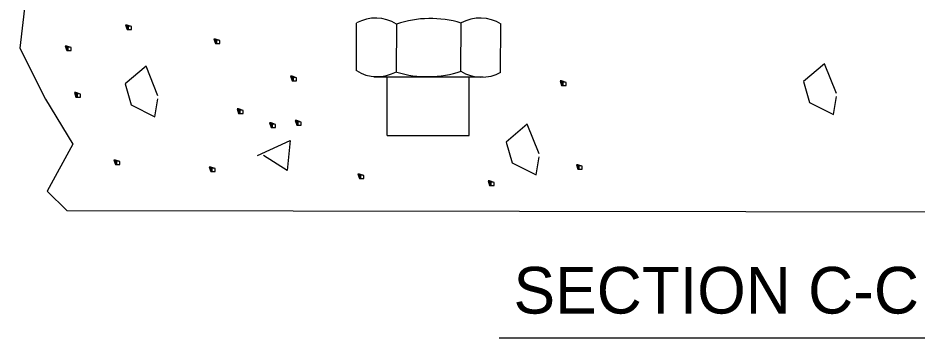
# Model space of a CAD drawing. Extents: x 2133490 to 2172050, y 2138301 to 2145980.
# Drawn here: x 2143176.1 to 2143407.4, y 2142012.7 to 2142094.9 of the extents above; entities that cross this region are included whole.
import ezdxf

# ---------------------------------------------------------------- set-up
doc = ezdxf.new("R2010")
doc.units = 0
doc.layers.add('HS_Pavement_Hidden', color=7, linetype='Continuous')
doc.layers.add('ROW_Pr_Notes', color=7, linetype='Continuous')

msp = doc.modelspace()

# ---------------------------------------------------------------- linework, layer by layer
at = {"layer": 'HS_Pavement_Hidden'}
for p, q in [((2143263.13, 2142093.62), (2143263.09, 2142081.38)), ((2143273.52, 2142081.09), (2143273.57, 2142093.39)), ((2143290.06, 2142081.28), (2143290.12, 2142093.67)), ((2143300.27, 2142080.99), (2143300.33, 2142093.37)), ((2143267.64, 2142079.85), (2143295.77, 2142079.78)), ((2143271.07, 2142064.74), (2143271.07, 2142079.88)), ((2143292.17, 2142064.74), (2143292.17, 2142079.69)), ((2143271.07, 2142064.74), (2143292.17, 2142064.74)), ((2143271.07, 2142064.74), (2143292.17, 2142064.74))]:
    msp.add_line(p, q, dxfattribs=at)
at = {"layer": 'ROW_Pr_Notes'}
msp.add_line((2143299.91, 2142012.67), (2143424.07, 2142012.67), dxfattribs=at)
for points in [[(2143183.17, 2142258.64), (2143189.7, 2142244.56), (2143181.16, 2142229.47), (2143180.15, 2142222.43), (2143180.15, 2142212.37), (2143181.16, 2142206.34), (2143182.16, 2142199.3), (2143176.13, 2142185.73), (2143176.13, 2142172.15), (2143177.64, 2142158.07), (2143181.16, 2142132.92), (2143178.14, 2142128.4), (2143176.13, 2142116.33), (2143179.15, 2142109.29), (2143176.64, 2142087.17), (2143183.17, 2142074.09), (2143190.21, 2142062.53), (2143183.67, 2142050.46), (2143188.7, 2142045.43)], [(2143188.7, 2142045.43), (2143538.06, 2142044.93), (2143538.56, 2142051.47), (2143537.56, 2142058.5), (2143537.56, 2142065.04), (2143541.58, 2142073.09), (2143539.56, 2142083.14), (2143537.56, 2142094.71), (2143535.54, 2142105.78), (2143539.06, 2142117.84), (2143537.56, 2142129.91), (2143533.03, 2142143.49), (2143527.5, 2142155.05), (2143521.97, 2142166.62), (2143528, 2142193.27), (2143528, 2142209.86), (2143533.03, 2142227.97), (2143536.55, 2142256.12)], [(2143204.97, 2142092.72), (2143204.2, 2142093.1), (2143204.2, 2142091.95), (2143204.58, 2142091.95), (2143205.35, 2142091.95), (2143205.35, 2142091.95), (2143205.35, 2142092.72), (2143204.2, 2142093.1), (2143203.81, 2142093.1), (2143204.2, 2142091.95), (2143204.58, 2142091.95), (2143204.58, 2142093.1)], [(2143189.43, 2142087.33), (2143188.66, 2142087.72), (2143188.66, 2142086.56), (2143189.05, 2142086.56), (2143189.81, 2142086.56), (2143189.81, 2142086.56), (2143189.81, 2142087.33), (2143188.66, 2142087.72), (2143188.28, 2142087.72), (2143188.66, 2142086.56), (2143189.05, 2142086.56), (2143189.05, 2142087.72)], [(2143227.68, 2142089.13), (2143226.91, 2142089.51), (2143226.91, 2142088.36), (2143227.3, 2142088.36), (2143228.06, 2142088.36), (2143228.06, 2142088.36), (2143228.06, 2142089.13), (2143226.91, 2142089.51), (2143226.53, 2142089.51), (2143226.91, 2142088.36), (2143227.3, 2142088.36), (2143227.3, 2142089.51)], [(2143386.67, 2142075.53), (2143383.6, 2142083.2), (2143378.23, 2142078.6), (2143379.77, 2142073.22), (2143385.91, 2142070.15), (2143386.67, 2142074.76)], [(2143212.14, 2142074.93), (2143209.07, 2142082.6), (2143203.7, 2142078), (2143205.24, 2142072.63), (2143211.38, 2142069.56), (2143212.14, 2142074.16)], [(2143247.41, 2142079.56), (2143246.64, 2142079.95), (2143246.64, 2142078.79), (2143247.02, 2142078.79), (2143247.79, 2142078.79), (2143247.79, 2142078.79), (2143247.79, 2142079.56), (2143246.64, 2142079.95), (2143246.25, 2142079.95), (2143246.64, 2142078.79), (2143247.02, 2142078.79), (2143247.02, 2142079.95)], [(2143316.74, 2142078.36), (2143315.97, 2142078.75), (2143315.97, 2142077.6), (2143316.36, 2142077.6), (2143317.12, 2142077.6), (2143317.12, 2142077.6), (2143317.12, 2142078.36), (2143315.97, 2142078.75), (2143315.59, 2142078.75), (2143315.97, 2142077.6), (2143316.36, 2142077.6), (2143316.36, 2142078.75)], [(2143191.82, 2142075.37), (2143191.05, 2142075.76), (2143191.05, 2142074.61), (2143191.44, 2142074.61), (2143192.2, 2142074.61), (2143192.2, 2142074.61), (2143192.2, 2142075.37), (2143191.05, 2142075.76), (2143190.67, 2142075.76), (2143191.05, 2142074.61), (2143191.44, 2142074.61), (2143191.44, 2142075.76)], [(2143233.66, 2142071.19), (2143232.89, 2142071.57), (2143232.89, 2142070.42), (2143233.28, 2142070.42), (2143234.04, 2142070.42), (2143234.04, 2142070.42), (2143234.04, 2142071.19), (2143232.89, 2142071.57), (2143232.51, 2142071.57), (2143232.89, 2142070.42), (2143233.28, 2142070.42), (2143233.28, 2142071.57)], [(2143242.02, 2142067.6), (2143241.26, 2142067.99), (2143241.26, 2142066.83), (2143241.64, 2142066.83), (2143242.41, 2142066.83), (2143242.41, 2142066.83), (2143242.41, 2142067.6), (2143241.26, 2142067.99), (2143240.87, 2142067.99), (2143241.26, 2142066.83), (2143241.64, 2142066.83), (2143241.64, 2142067.99)], [(2143248.6, 2142068.2), (2143247.83, 2142068.59), (2143247.83, 2142067.43), (2143248.22, 2142067.43), (2143248.99, 2142067.43), (2143248.99, 2142067.43), (2143248.99, 2142068.2), (2143247.83, 2142068.59), (2143247.45, 2142068.59), (2143247.83, 2142067.43), (2143248.22, 2142067.43), (2143248.22, 2142068.59)], [(2143310.17, 2142059.98), (2143307.1, 2142067.66), (2143301.73, 2142063.05), (2143303.27, 2142057.68), (2143309.4, 2142054.61), (2143310.17, 2142059.21)], [(2143237.75, 2142059.61), (2143246.19, 2142063.44), (2143245.42, 2142055.77), (2143239.28, 2142059.61)], [(2143201.98, 2142058.03), (2143201.21, 2142058.42), (2143201.21, 2142057.27), (2143201.6, 2142057.27), (2143202.37, 2142057.27), (2143202.37, 2142057.27), (2143202.37, 2142058.03), (2143201.21, 2142058.42), (2143200.83, 2142058.42), (2143201.21, 2142057.27), (2143201.6, 2142057.27), (2143201.6, 2142058.42)], [(2143226.48, 2142056.24), (2143225.72, 2142056.63), (2143225.72, 2142055.47), (2143226.1, 2142055.47), (2143226.87, 2142055.47), (2143226.87, 2142055.47), (2143226.87, 2142056.24), (2143225.72, 2142056.63), (2143225.33, 2142056.63), (2143225.72, 2142055.47), (2143226.1, 2142055.47), (2143226.1, 2142056.63)], [(2143320.92, 2142056.84), (2143320.16, 2142057.22), (2143320.16, 2142056.07), (2143320.54, 2142056.07), (2143321.31, 2142056.07), (2143321.31, 2142056.07), (2143321.31, 2142056.84), (2143320.16, 2142057.22), (2143319.77, 2142057.22), (2143320.16, 2142056.07), (2143320.54, 2142056.07), (2143320.54, 2142057.22)], [(2143264.74, 2142054.45), (2143263.97, 2142054.83), (2143263.97, 2142053.68), (2143264.36, 2142053.68), (2143265.12, 2142053.68), (2143265.12, 2142053.68), (2143265.12, 2142054.45), (2143263.97, 2142054.83), (2143263.59, 2142054.83), (2143263.97, 2142053.68), (2143264.36, 2142053.68), (2143264.36, 2142054.83)], [(2143298.21, 2142052.65), (2143297.44, 2142053.04), (2143297.44, 2142051.89), (2143297.83, 2142051.89), (2143298.59, 2142051.89), (2143298.59, 2142051.89), (2143298.59, 2142052.65), (2143297.44, 2142053.04), (2143297.06, 2142053.04), (2143297.44, 2142051.89), (2143297.83, 2142051.89), (2143297.83, 2142053.04)]]:
    msp.add_lwpolyline(points, dxfattribs=at)
for centre, radius, start, end in [((2143268.14, 2142084.86), 10.08, 57.7524, 119.1491), ((2143282.26, 2142067.46), 27.35, 73.3008, 108.6287), ((2143295.02, 2142084.86), 10.08, 57.7524, 119.1491), ((2143268.56, 2142089.94), 10.08, 237.7524, 299.1491), ((2143281.43, 2142107.21), 27.35, 253.3008, 288.6287), ((2143295.45, 2142089.8), 10.08, 237.7524, 299.1491)]:
    msp.add_arc(centre, radius, start, end, dxfattribs=at)

# ---------------------------------------------------------------- texts
msp.add_text('SECTION C-C', height=12, dxfattribs=at).set_placement((2143303.61, 2142018.95))

doc.saveas('drawing.dxf')
